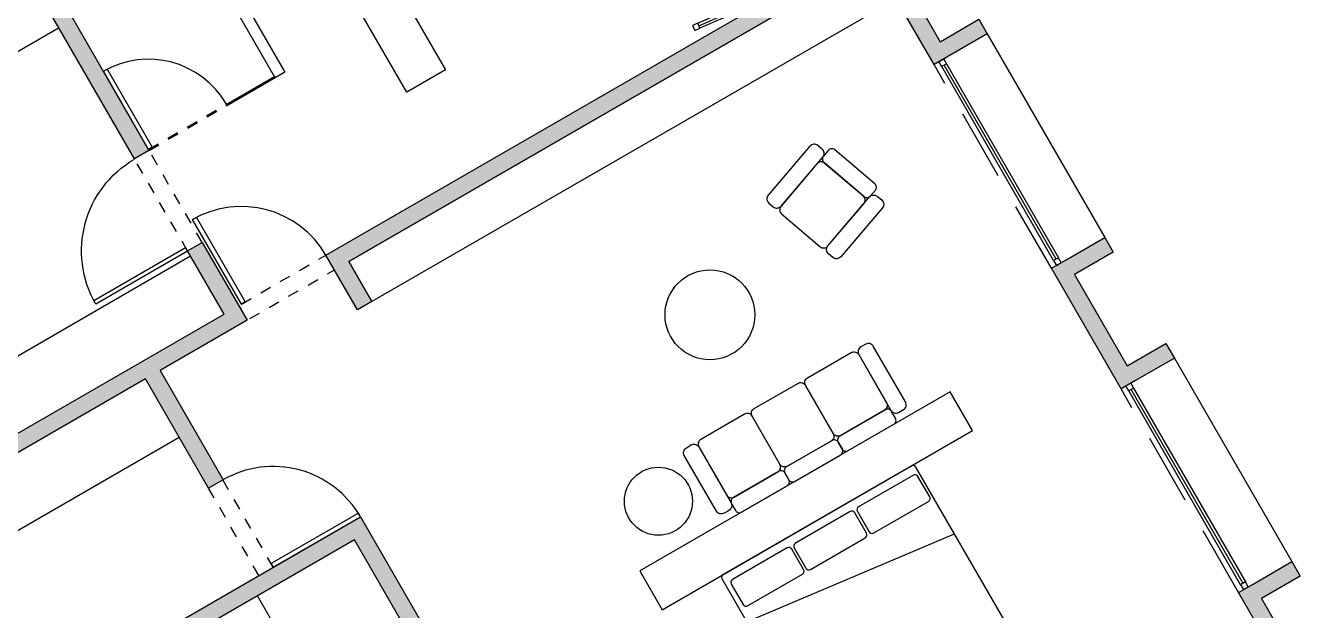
# Model space of a CAD drawing. Header units: metres. Extents: x 1769 to 3632, y 809 to 2652.
# Drawn here: x 2732.03 to 2743.54, y 1800.43 to 1805.65 of the extents above; entities that cross this region are included whole.
import ezdxf

# ---------------------------------------------------------------- set-up
doc = ezdxf.new("R2010")
doc.units = ezdxf.units.M
doc.header["$LTSCALE"] = 10
doc.linetypes.add('AG-FP-01$0$DASH2', pattern=[0.375, 0.25, -0.125])
doc.linetypes.add('HIDDEN', pattern=[9.525, 6.35, -3.175])
for name, color, linetype in [('A-DOOR', 1, 'Continuous'), ('A-ELEV0', 7, 'Continuous'), ('A-FURN', 1, 'Continuous'), ('A-FURN-FIXD', 8, 'Continuous'), ('A-GLAZ', 150, 'Continuous'), ('A-PROJ+', 1, 'HIDDEN'), ('A-WALL', 6, 'Continuous'), ('A-WALL-PATT', 8, 'Continuous'), ('A_CRISTAL', 150, 'Continuous'), ('AG-FP-01$0$A-DOOR-1', 1, 'Continuous'), ('AG-FP-01$0$A-HEAD-2', 2, 'AG-FP-01$0$DASH2')]:
    doc.layers.add(name, color=color, linetype=linetype)
doc.styles.add('AG-FP-01$0$spa-fp01$0$WATG_Default', font='SIMPLEX.SHX', dxfattribs={"width": 0.8})

# ---------------------------------------------------------------- blocks, each defined once
blk = doc.blocks.new('*U541')
blk.add_lwpolyline([(2200, 248), (2200, 1248), (2160, 1248), (2160, 248)], close=True)
at = {"layer": 'AG-FP-01$0$A-DOOR-1'}
blk.add_arc((2200, 248), 1000, 90, 180, dxfattribs=at)
at = {"layer": 'AG-FP-01$0$A-HEAD-2'}
for p, q in [((2200, 248), (1200, 248)), ((2200, 89), (1200, 89))]:
    blk.add_line(p, q, dxfattribs=at)
at = {"style": 'AG-FP-01$0$spa-fp01$0$WATG_Default', "width": 0.8, "flags": 9}
for tag, p in [('DOORNUMBER', (495, -80)), ('ROOMNAME', (495, -84)), ('ROOMNUMBER', (495, -88)), ('DOORTYPE', (495, -92)), ('DOORMATERIAL', (495, -96)), ('DOORFINISH', (495, -101)), ('FRAMEMATERIAL', (495, -105)), ('FRAMEFINISH', (495, -109)), ('DETAILHEAD', (495, -113)), ('DETAILJAMB', (495, -117)), ('DETAILMUNTIN', (495, -121)), ('THRESHOLDMATERIAL', (495, -125)), ('THRESHOLDDETAIL', (495, -129)), ('FIRERATING', (495, -133)), ('GLAZING', (495, -137)), ('LOUVER', (495, -141)), ('CLOSER', (495, -145)), ('PANICHARDWARE', (495, -150)), ('HARDWARESET', (495, -154)), ('REMARKS', (495, -158)), ('REVISION', (495, -162))]:
    blk.add_attdef(tag, p, '', height=2.38, dxfattribs=at)
blk = doc.blocks.new('*U445')
at = {"layer": 'A-GLAZ', "ltscale": 0.01}
for p, q in [((0.017996, 0.000025), (0.018745, 0.000025)), ((0.017996, 0), (0.018745, 0)), ((0.018745, -0.000025), (0.017996, -0.000025))]:
    blk.add_line(p, q, dxfattribs=at)
for points in [[(0.017946, -0.000025), (0.017996, -0.000025), (0.017996, 0.000025), (0.017946, 0.000025)], [(0.018795, -0.000025), (0.018745, -0.000025), (0.018745, 0.000025), (0.018795, 0.000025)]]:
    blk.add_lwpolyline(points, close=True, dxfattribs=at)
blk = doc.blocks.new('A$C467967CC')
at = {"layer": 'A-FURN', "ltscale": 0.01}
blk.add_line((0.47, 0), (0.719, 2), dxfattribs=at)
blk.add_lwpolyline([(1.867, 2), (0.03, 2, 0.414214), (0, 1.97), (0, 0.03, 0.414214), (0.03, 0), (1.867, 0, 0.414214), (1.897, 0.03), (1.897, 1.97)], format="xyb", dxfattribs=at)
for points in [[(0.351, 1.379), (0.351, 1.944, 0.414214), (0.321, 1.974), (0.111, 1.974, 0.414214), (0.081, 1.944), (0.081, 1.379, 0.414214), (0.111, 1.349), (0.321, 1.349, 0.414214)], [(0.351, 0.727), (0.351, 1.292, 0.414214), (0.321, 1.322), (0.111, 1.322, 0.414214), (0.081, 1.292), (0.081, 0.727, 0.414214), (0.111, 0.697), (0.321, 0.697, 0.414214)], [(0.351, 0.078), (0.351, 0.643, 0.414214), (0.321, 0.673), (0.111, 0.673, 0.414214), (0.081, 0.643), (0.081, 0.078, 0.414214), (0.111, 0.048), (0.321, 0.048, 0.414214)]]:
    blk.add_lwpolyline(points, format="xyb", close=True, dxfattribs=at)
blk.add_arc((1.867, 1.97), 0.0299, 0, 90, dxfattribs=at)
blk = doc.blocks.new('A$C3C6157D7')
at = {"layer": 'A-FURN', "ltscale": 0.01}
for points in [[(0.15, 0.635), (0.15, 0.705, -0.414214), (0.19, 0.745), (0.66, 0.745, -0.414214), (0.7, 0.705), (0.7, 0.635, -0.414214), (0.66, 0.595), (0.19, 0.595, -0.414214)], [(1.25, 0.635, -0.414214), (1.21, 0.595), (0.74, 0.595, -0.414214), (0.7, 0.635), (0.7, 0.705, -0.414214), (0.74, 0.745), (1.21, 0.745, -0.414214), (1.25, 0.705)], [(1.8, 0.635, -0.414214), (1.76, 0.595), (1.29, 0.595, -0.414214), (1.25, 0.635), (1.25, 0.705, -0.414214), (1.29, 0.745), (1.76, 0.745, -0.414214), (1.8, 0.705)], [(0, 0.05, 0.414214), (0.05, 0), (0.1, 0, 0.414214), (0.15, 0.05), (0.15, 0.625, 0.414214), (0.1, 0.675), (0.083, 0.675), (0.05, 0.675, 0.414214), (0, 0.625)], [(0.65, 0.595, -0.414214), (0.7, 0.545), (0.7, 0.05, -0.414214), (0.65, 0), (0.2, 0, -0.414214), (0.15, 0.05), (0.15, 0.545, -0.414214), (0.2, 0.595)], [(0.75, 0.595, 0.414214), (0.7, 0.545), (0.7, 0.05, 0.414214), (0.75, 0), (1.2, 0, 0.414214), (1.25, 0.05), (1.25, 0.545, 0.414214), (1.2, 0.595)], [(1.3, 0.595, 0.414214), (1.25, 0.545), (1.25, 0.05, 0.414214), (1.3, 0), (1.75, 0, 0.414214), (1.8, 0.05), (1.8, 0.545, 0.414214), (1.75, 0.595)], [(1.95, 0.05, -0.414214), (1.9, 0), (1.85, 0, -0.414214), (1.8, 0.05), (1.8, 0.625, -0.414214), (1.85, 0.675), (1.867, 0.675), (1.9, 0.675, -0.414214), (1.95, 0.625)]]:
    blk.add_lwpolyline(points, format="xyb", close=True, dxfattribs=at)
blk = doc.blocks.new('A$C181679DD')
at = {"layer": 'A-FURN', "ltscale": 0.01}
for points in [[(0, 0.695, -0.414214), (0.05, 0.745), (0.1, 0.745, -0.414214), (0.15, 0.695), (0.15, 0.12, -0.414214), (0.1, 0.07), (0.083, 0.07), (0.05, 0.07, -0.414214), (0, 0.12)], [(0.65, 0.15, 0.414214), (0.7, 0.2), (0.7, 0.695, 0.414214), (0.65, 0.745), (0.2, 0.745, 0.414214), (0.15, 0.695), (0.15, 0.2, 0.414214), (0.2, 0.15)], [(0.85, 0.695, 0.414214), (0.8, 0.745), (0.75, 0.745, 0.414214), (0.7, 0.695), (0.7, 0.12, 0.414214), (0.75, 0.07), (0.767, 0.07), (0.8, 0.07, 0.414214), (0.85, 0.12)], [(0.15, 0.11), (0.15, 0.04, 0.414214), (0.19, 0), (0.66, 0, 0.414214), (0.7, 0.04), (0.7, 0.11, 0.414214), (0.66, 0.15), (0.19, 0.15, 0.414214)]]:
    blk.add_lwpolyline(points, format="xyb", close=True, dxfattribs=at)
blk = doc.blocks.new('*U443')
blk.add_lwpolyline([(1250, -65), (1250, -1015), (1290, -1015), (1290, -65)], close=True)
at = {"layer": 'AG-FP-01$0$A-DOOR-1'}
blk.add_arc((1250, -65), 950, 270, 0, dxfattribs=at)
at = {"layer": 'AG-FP-01$0$A-HEAD-2'}
for p, q in [((1250, 91), (2200, 91)), ((1250, -65), (2200, -65))]:
    blk.add_line(p, q, dxfattribs=at)
at = {"style": 'AG-FP-01$0$spa-fp01$0$WATG_Default', "width": 0.8, "flags": 9}
for tag, p in [('DOORNUMBER', (495, -80)), ('ROOMNAME', (495, -84)), ('ROOMNUMBER', (495, -88)), ('DOORTYPE', (495, -92)), ('DOORMATERIAL', (495, -96)), ('DOORFINISH', (495, -101)), ('FRAMEMATERIAL', (495, -105)), ('FRAMEFINISH', (495, -109)), ('DETAILHEAD', (495, -113)), ('DETAILJAMB', (495, -117)), ('DETAILMUNTIN', (495, -121)), ('THRESHOLDMATERIAL', (495, -125)), ('THRESHOLDDETAIL', (495, -129)), ('FIRERATING', (495, -133)), ('GLAZING', (495, -137)), ('LOUVER', (495, -141)), ('CLOSER', (495, -145)), ('PANICHARDWARE', (495, -150)), ('HARDWARESET', (495, -154)), ('REMARKS', (495, -158)), ('REVISION', (495, -162))]:
    blk.add_attdef(tag, p, '', height=2.38, dxfattribs=at)
blk = doc.blocks.new('*U151')
blk.add_lwpolyline([(2200, 38), (2200, -882), (2160, -882), (2160, 38)], close=True)
at = {"layer": 'AG-FP-01$0$A-DOOR-1'}
blk.add_arc((2200, 38), 920, 180, 270, dxfattribs=at)
at = {"layer": 'AG-FP-01$0$A-HEAD-2'}
for p, q in [((2200, 197), (1280, 197)), ((2200, 38), (1280, 38))]:
    blk.add_line(p, q, dxfattribs=at)
at = {"style": 'AG-FP-01$0$spa-fp01$0$WATG_Default', "width": 0.8, "flags": 9}
for tag, p in [('DOORNUMBER', (495, -80)), ('ROOMNAME', (495, -84)), ('ROOMNUMBER', (495, -88)), ('DOORTYPE', (495, -92)), ('DOORMATERIAL', (495, -96)), ('DOORFINISH', (495, -101)), ('FRAMEMATERIAL', (495, -105)), ('FRAMEFINISH', (495, -109)), ('DETAILHEAD', (495, -113)), ('DETAILJAMB', (495, -117)), ('DETAILMUNTIN', (495, -121)), ('THRESHOLDMATERIAL', (495, -125)), ('THRESHOLDDETAIL', (495, -129)), ('FIRERATING', (495, -133)), ('GLAZING', (495, -137)), ('LOUVER', (495, -141)), ('CLOSER', (495, -145)), ('PANICHARDWARE', (495, -150)), ('HARDWARESET', (495, -154)), ('REMARKS', (495, -158)), ('REVISION', (495, -162))]:
    blk.add_attdef(tag, p, '', height=2.38, dxfattribs=at)
blk = doc.blocks.new('*U446')
at = {"layer": 'A-GLAZ', "ltscale": 0.01}
for p, q in [((0.014561, 0.000025), (0.016561, 0.000025)), ((0.014561, 0), (0.016561, 0)), ((0.016561, -0.000025), (0.014561, -0.000025))]:
    blk.add_line(p, q, dxfattribs=at)
for points in [[(0.014511, -0.000025), (0.014561, -0.000025), (0.014561, 0.000025), (0.014511, 0.000025)], [(0.016611, -0.000025), (0.016561, -0.000025), (0.016561, 0.000025), (0.016611, 0.000025)]]:
    blk.add_lwpolyline(points, close=True, dxfattribs=at)
blk = doc.blocks.new('*U529')
blk.add_lwpolyline([(2200, -65), (2200, -915), (2160, -915), (2160, -65)], close=True)
at = {"layer": 'AG-FP-01$0$A-DOOR-1'}
blk.add_arc((2200, -65), 850, 180, 270, dxfattribs=at)
at = {"layer": 'AG-FP-01$0$A-HEAD-2'}
for p, q in [((2200, -53), (1350, -53)), ((2200, -65), (1350, -65))]:
    blk.add_line(p, q, dxfattribs=at)
at = {"style": 'AG-FP-01$0$spa-fp01$0$WATG_Default', "width": 0.8, "flags": 9}
for tag, p in [('DOORNUMBER', (495, -80)), ('ROOMNAME', (495, -84)), ('ROOMNUMBER', (495, -88)), ('DOORTYPE', (495, -92)), ('DOORMATERIAL', (495, -96)), ('DOORFINISH', (495, -101)), ('FRAMEMATERIAL', (495, -105)), ('FRAMEFINISH', (495, -109)), ('DETAILHEAD', (495, -113)), ('DETAILJAMB', (495, -117)), ('DETAILMUNTIN', (495, -121)), ('THRESHOLDMATERIAL', (495, -125)), ('THRESHOLDDETAIL', (495, -129)), ('FIRERATING', (495, -133)), ('GLAZING', (495, -137)), ('LOUVER', (495, -141)), ('CLOSER', (495, -145)), ('PANICHARDWARE', (495, -150)), ('HARDWARESET', (495, -154)), ('REMARKS', (495, -158)), ('REVISION', (495, -162))]:
    blk.add_attdef(tag, p, '', height=2.38, dxfattribs=at)
blk = doc.blocks.new('RPA')
at = {"layer": 'A-WALL-PATT'}
h = blk.add_hatch(color=256, dxfattribs=at)
h.dxf.hatch_style = 1
h.paths.add_polyline_path([(2745.8, 1813.564), (2743.276, 1813.564), (2743.276, 1813.714), (2745.8, 1813.714), (2745.8, 1815.743), (2743.426, 1815.743), (2743.426, 1814.51), (2743.276, 1814.51), (2743.276, 1815.893), (2760.67, 1815.893), (2760.67, 1815.743), (2749.039, 1815.742), (2749.039, 1815.742), (2749.038, 1813.793), (2748.888, 1813.793), (2748.889, 1815.742), (2745.95, 1815.743), (2745.95, 1812.192), (2748.889, 1812.192), (2748.888, 1812.843), (2749.038, 1812.843), (2749.039, 1812.042), (2748.141, 1812.042), (2748.141, 1810.914), (2747.991, 1810.914), (2747.991, 1812.042), (2745.95, 1812.042), (2745.95, 1811.442), (2745.8, 1811.442)])
h = blk.add_hatch(color=256, dxfattribs=at)
h.dxf.hatch_style = 1
h.paths.add_polyline_path([(2755.496, 1810.95), (2755.496, 1812.042), (2750.089, 1812.042), (2750.089, 1811.628), (2749.939, 1811.628), (2749.939, 1812.192), (2758.619, 1812.192), (2758.619, 1812.042), (2755.646, 1812.042), (2755.646, 1811.1), (2756.046, 1811.1), (2756.046, 1810.95), (2755.646, 1810.95)])
h.paths.add_polyline_path([(2755.646, 1807.607), (2755.496, 1807.607), (2755.496, 1808.85), (2755.646, 1808.85), (2756.046, 1808.85), (2756.046, 1808.7), (2755.646, 1808.7), (2755.646, 1807.757), (2756.046, 1807.757), (2756.046, 1807.607)])
h.paths.add_polyline_path([(2755.646, 1805.507), (2756.046, 1805.507), (2756.046, 1805.357), (2755.646, 1805.357), (2755.646, 1804.414), (2754.496, 1804.414), (2754.496, 1804.565), (2755.496, 1804.565), (2755.496, 1805.507)])
h = blk.add_hatch(color=256, dxfattribs=at)
h.dxf.hatch_style = 1
h.paths.add_polyline_path([(2749.039, 1804.565), (2750.039, 1804.565), (2750.039, 1804.414), (2749.039, 1804.414), (2749.039, 1801.414), (2748.889, 1801.414), (2748.889, 1807.942), (2745.95, 1807.942), (2745.95, 1807.342), (2745.8, 1807.342), (2745.8, 1808.092), (2748.889, 1808.092), (2748.889, 1809.864), (2745.95, 1809.864), (2745.95, 1809.014), (2745.8, 1809.014), (2745.8, 1809.864), (2745.589, 1809.864), (2745.589, 1810.014), (2749.039, 1810.014)])
at = {"layer": 'A-FURN'}
for centre, radius in [((2752.645, 1810.016), 0.401), ((2751.414, 1808.804), 0.304)]:
    blk.add_circle(centre, radius, dxfattribs=at)
at = {"layer": 'A-FURN-FIXD'}
for p, q in [((2745.95, 1811.442), (2747.991, 1811.442)), ((2747.889, 1808.093), (2747.889, 1809.865))]:
    blk.add_line(p, q, dxfattribs=at)
blk.add_lwpolyline([(2748.889, 1815.142), (2746.701, 1815.142), (2746.701, 1812.792), (2748.889, 1812.792)], dxfattribs=at)
for points in [[(2751.693, 1814.192), (2751.693, 1813.092), (2751.293, 1813.092), (2751.293, 1814.192)], [(2750.089, 1812.041), (2755.496, 1812.042), (2755.496, 1811.628), (2750.089, 1811.628)], [(2754.159, 1807.948), (2754.159, 1808.348), (2750.959, 1808.348), (2750.959, 1807.948)]]:
    blk.add_lwpolyline(points, close=True, dxfattribs=at)
at = {"layer": 'A-GLAZ'}
blk.add_lwpolyline([(2749.839, 1813.792), (2749.839, 1813.804), (2750.339, 1813.804), (2750.339, 1813.792)], close=True, dxfattribs=at)
at = {"layer": 'A-PROJ+', "ltscale": 0.01}
for p, q in [((2755.496, 1808.85), (2755.496, 1810.95)), ((2755.496, 1805.507), (2755.496, 1807.607))]:
    blk.add_line(p, q, dxfattribs=at)
at = {"layer": 'A-WALL'}
for p, q in [((2756.046, 1810.95), (2756.046, 1808.85)), ((2756.046, 1807.607), (2756.046, 1805.507))]:
    blk.add_line(p, q, dxfattribs=at)
for points in [[(2743.276, 1815.893), (2760.67, 1815.893), (2760.67, 1815.743), (2749.039, 1815.742), (2749.039, 1815.742), (2749.039, 1815.742), (2749.038, 1813.793), (2748.888, 1813.793), (2748.889, 1815.742)], [(2745.95, 1812.192), (2748.889, 1812.192), (2748.888, 1812.843), (2749.038, 1812.843), (2749.039, 1812.042), (2748.141, 1812.042), (2748.141, 1810.914), (2747.991, 1810.914), (2747.991, 1812.042), (2745.95, 1812.042)]]:
    blk.add_lwpolyline(points, dxfattribs=at)
at = {"layer": 'A-WALL', "ltscale": 0.01}
blk.add_lwpolyline([(2750.339, 1815.742), (2750.439, 1815.742), (2750.439, 1813.792), (2750.339, 1813.792)], close=True, dxfattribs=at)
at = {"layer": 'A-WALL'}
for points in [[(2755.496, 1810.95), (2755.496, 1812.042), (2750.089, 1812.042), (2750.089, 1811.628), (2749.939, 1811.628), (2749.939, 1812.192), (2758.619, 1812.192), (2758.619, 1812.042), (2755.646, 1812.042), (2755.646, 1811.1), (2756.046, 1811.1), (2756.046, 1810.95), (2755.646, 1810.95)], [(2749.039, 1804.565), (2750.039, 1804.565), (2750.039, 1804.414), (2749.039, 1804.414), (2749.039, 1801.414), (2748.889, 1801.414), (2748.889, 1807.942), (2745.95, 1807.942), (2745.95, 1807.342), (2745.8, 1807.342), (2745.8, 1808.092), (2748.889, 1808.092), (2748.889, 1809.864), (2745.95, 1809.864), (2745.95, 1809.014), (2745.8, 1809.014), (2745.8, 1809.864), (2745.589, 1809.864), (2745.589, 1810.014), (2749.039, 1810.014)], [(2755.646, 1807.607), (2755.496, 1807.607), (2755.496, 1808.85), (2755.646, 1808.85), (2756.046, 1808.85), (2756.046, 1808.7), (2755.646, 1808.7), (2755.646, 1807.757), (2756.046, 1807.757), (2756.046, 1807.607)], [(2755.646, 1805.507), (2756.046, 1805.507), (2756.046, 1805.357), (2755.646, 1805.357), (2755.646, 1804.414), (2754.496, 1804.414), (2754.496, 1804.565), (2755.496, 1804.565), (2755.496, 1805.507)]]:
    blk.add_lwpolyline(points, close=True, dxfattribs=at)
at = {"layer": 'A-DOOR'}
for name, p, xscale, yscale, zscale, rotation in [('*U541', (2749.123, 1814.927), -0.0009474377873720075, 0.0009474377873720075, 0.0009474377873720044, 90), ('*U151', (2751.152, 1812.228), 0.0009474377873720057, 0.0009474377873720057, 0.0009474377873720057, 180), ('*U443', (2748.077, 1808.83), 0.0009474377873720062, 0.0009474377873720062, 0.0009474377873720062, 90)]:
    blk.add_blockref(name, p, dxfattribs=dict(at, xscale=xscale, yscale=yscale, zscale=zscale, rotation=rotation))
at = {"layer": 'A-FURN'}
for name, p, rotation in [('A$C181679DD', (2754.57, 1810.113), 109.5938492021847), ('A$C467967CC', (2751.559, 1807.948), 270)]:
    blk.add_blockref(name, p, dxfattribs=dict(at, rotation=rotation))
at = {"layer": 'A-FURN', "xscale": -1, "rotation": 179.9999999999999}
blk.add_blockref('A$C3C6157D7', (2751.819, 1809.093), dxfattribs=at)
at = {"layer": 'A-GLAZ', "xscale": 0.0009474377873720039, "yscale": 0.0009474377873720039, "zscale": 0.0009474377873720039, "rotation": 180}
blk.add_blockref('*U529', (2751.123, 1813.742), dxfattribs=at)
at = {"layer": 'A_CRISTAL', "lineweight": 5}
for name, p, xscale, yscale, zscale, rotation in [('*U445', (2735.96, 1814.25), 1000.00000000001, 1000.00000000001, 1000.00000000001, 353.7840869962308), ('*U446', (2755.571, 1794.339), 1000.000000000007, 1000.000000000007, 1000.000000000007, 89.99931507185808), ('*U446', (2755.571, 1790.996), 1000.000000000007, 1000.000000000007, 1000.000000000007, 89.99931507185808)]:
    blk.add_blockref(name, p, dxfattribs=dict(at, xscale=xscale, yscale=yscale, zscale=zscale, rotation=rotation))

msp = doc.modelspace()

# ---------------------------------------------------------------- block references
at = {"layer": 'A-ELEV0', "ltscale": 0.01, "rotation": 29.99800635700696}
msp.add_blockref('RPA', (1259.184, -1140.727), dxfattribs=at)

doc.saveas('drawing.dxf')
